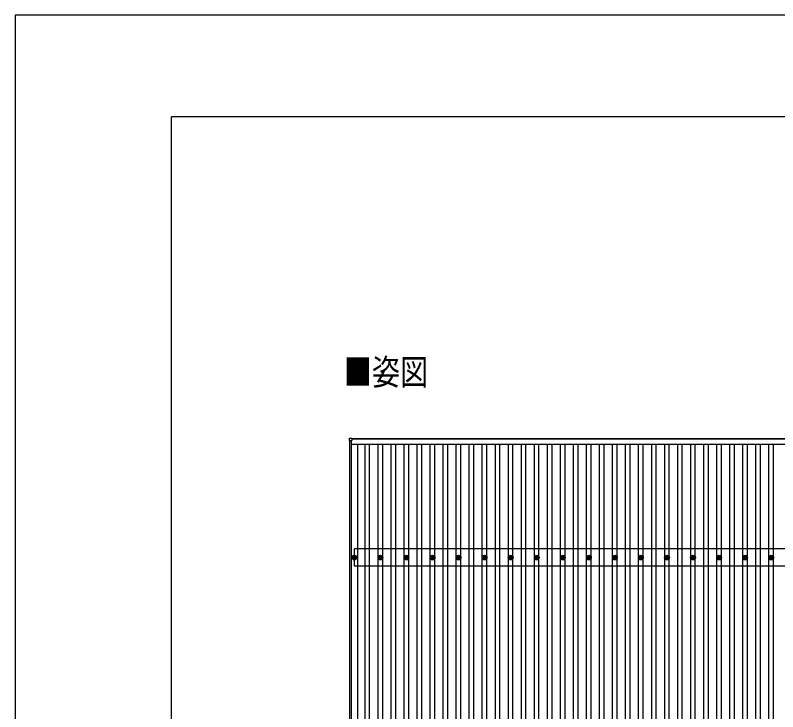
# Model space of a CAD drawing. Units: millimetres, scale not verified. Extents: x -16820 to 16820, y -11880 to 11880.
# Drawn here: x -16820 to -10967, y 6536 to 11880 of the extents above; entities that cross this region are included whole.
import ezdxf
from ezdxf.enums import TextEntityAlignment as Align

# ---------------------------------------------------------------- set-up
doc = ezdxf.new("R2010")
doc.units = ezdxf.units.MM
doc.header["$LTSCALE"] = 50
for name, color, linetype in [('0-2_USER1', 3, 'Continuous'), ('0-4_YKK_13', 4, 'Continuous'), ('0-5_YKK_A1', 4, 'Continuous'), ('0-7_YKK_ZWAK', 7, 'Continuous')]:
    doc.layers.add(name, color=color, linetype=linetype)
doc.styles.add('ＭＳ ゴシック', font='')
doc.styles.get('ＭＳ ゴシック').set_extended_font_data('MS Gothic')

msp = doc.modelspace()

# ---------------------------------------------------------------- linework, layer by layer
at = {"layer": '0-4_YKK_13'}
for p, q in [((-14255.22, 8616.3), (-14255.22, 8634.3)), ((-14254.22, 8635.3), (-14236.22, 8635.3)), ((-14236.22, 8615.3), (-14254.22, 8615.3)), ((-14235.22, 8634.3), (-14235.22, 8616.3)), ((-14218.67, 7728.78), (-14218.67, 7724.36)), ((-14215.17, 7728.78), (-14215.17, 7724.36)), ((-14018.67, 7728.78), (-14018.67, 7724.36)), ((-14015.17, 7728.78), (-14015.17, 7724.36)), ((-13818.67, 7728.78), (-13818.67, 7724.36)), ((-13815.17, 7728.78), (-13815.17, 7724.36)), ((-13618.67, 7728.78), (-13618.67, 7724.36)), ((-13615.17, 7728.78), (-13615.17, 7724.36)), ((-13418.67, 7728.78), (-13418.67, 7724.36)), ((-13415.17, 7728.78), (-13415.17, 7724.36)), ((-13218.67, 7728.78), (-13218.67, 7724.36)), ((-13215.17, 7728.78), (-13215.17, 7724.36)), ((-13018.67, 7728.78), (-13018.67, 7724.36)), ((-13015.17, 7728.78), (-13015.17, 7724.36)), ((-12818.67, 7728.78), (-12818.67, 7724.36)), ((-12815.17, 7728.78), (-12815.17, 7724.36)), ((-12618.67, 7728.78), (-12618.67, 7724.36)), ((-12615.17, 7728.78), (-12615.17, 7724.36)), ((-12418.67, 7728.78), (-12418.67, 7724.36)), ((-12415.17, 7728.78), (-12415.17, 7724.36)), ((-12218.67, 7728.78), (-12218.67, 7724.36)), ((-12215.17, 7728.78), (-12215.17, 7724.36)), ((-12018.67, 7728.78), (-12018.67, 7724.36)), ((-12015.17, 7728.78), (-12015.17, 7724.36)), ((-11818.67, 7728.78), (-11818.67, 7724.36)), ((-11815.17, 7728.78), (-11815.17, 7724.36)), ((-11618.67, 7728.78), (-11618.67, 7724.36)), ((-11615.17, 7728.78), (-11615.17, 7724.36)), ((-11418.67, 7728.78), (-11418.67, 7724.36)), ((-11415.17, 7728.78), (-11415.17, 7724.36)), ((-11218.67, 7728.78), (-11218.67, 7724.36)), ((-11215.17, 7728.78), (-11215.17, 7724.36)), ((-11018.67, 7728.78), (-11018.67, 7724.36)), ((-11015.17, 7728.78), (-11015.17, 7724.36)), ((-14226.92, 7720.53), (-14222.5, 7720.53)), ((-14226.92, 7717.03), (-14222.5, 7717.03)), ((-14218.67, 7713.2), (-14218.67, 7708.78)), ((-14215.17, 7713.2), (-14215.17, 7708.78)), ((-14211.34, 7720.53), (-14206.92, 7720.53)), ((-14211.34, 7717.03), (-14206.92, 7717.03)), ((-14026.92, 7720.53), (-14022.5, 7720.53)), ((-14026.92, 7717.03), (-14022.5, 7717.03)), ((-14018.67, 7713.2), (-14018.67, 7708.78)), ((-14015.17, 7713.2), (-14015.17, 7708.78)), ((-14011.34, 7720.53), (-14006.92, 7720.53)), ((-14011.34, 7717.03), (-14006.92, 7717.03)), ((-13826.92, 7720.53), (-13822.5, 7720.53)), ((-13826.92, 7717.03), (-13822.5, 7717.03)), ((-13818.67, 7713.2), (-13818.67, 7708.78)), ((-13815.17, 7713.2), (-13815.17, 7708.78)), ((-13811.34, 7720.53), (-13806.92, 7720.53)), ((-13811.34, 7717.03), (-13806.92, 7717.03)), ((-13626.92, 7720.53), (-13622.5, 7720.53)), ((-13626.92, 7717.03), (-13622.5, 7717.03)), ((-13618.67, 7713.2), (-13618.67, 7708.78)), ((-13615.17, 7713.2), (-13615.17, 7708.78)), ((-13611.34, 7720.53), (-13606.92, 7720.53)), ((-13611.34, 7717.03), (-13606.92, 7717.03)), ((-13426.92, 7720.53), (-13422.5, 7720.53)), ((-13426.92, 7717.03), (-13422.5, 7717.03)), ((-13418.67, 7713.2), (-13418.67, 7708.78)), ((-13415.17, 7713.2), (-13415.17, 7708.78)), ((-13411.34, 7720.53), (-13406.92, 7720.53)), ((-13411.34, 7717.03), (-13406.92, 7717.03)), ((-13226.92, 7720.53), (-13222.5, 7720.53)), ((-13226.92, 7717.03), (-13222.5, 7717.03)), ((-13218.67, 7713.2), (-13218.67, 7708.78)), ((-13215.17, 7713.2), (-13215.17, 7708.78)), ((-13211.34, 7720.53), (-13206.92, 7720.53)), ((-13211.34, 7717.03), (-13206.92, 7717.03)), ((-13026.92, 7720.53), (-13022.5, 7720.53)), ((-13026.92, 7717.03), (-13022.5, 7717.03)), ((-13018.67, 7713.2), (-13018.67, 7708.78)), ((-13015.17, 7713.2), (-13015.17, 7708.78)), ((-13011.34, 7720.53), (-13006.92, 7720.53)), ((-13011.34, 7717.03), (-13006.92, 7717.03)), ((-12826.92, 7720.53), (-12822.5, 7720.53)), ((-12826.92, 7717.03), (-12822.5, 7717.03)), ((-12818.67, 7713.2), (-12818.67, 7708.78)), ((-12815.17, 7713.2), (-12815.17, 7708.78)), ((-12811.34, 7720.53), (-12806.92, 7720.53)), ((-12811.34, 7717.03), (-12806.92, 7717.03)), ((-12626.92, 7720.53), (-12622.5, 7720.53)), ((-12626.92, 7717.03), (-12622.5, 7717.03)), ((-12618.67, 7713.2), (-12618.67, 7708.78)), ((-12615.17, 7713.2), (-12615.17, 7708.78)), ((-12611.34, 7720.53), (-12606.92, 7720.53)), ((-12611.34, 7717.03), (-12606.92, 7717.03)), ((-12426.92, 7720.53), (-12422.5, 7720.53)), ((-12426.92, 7717.03), (-12422.5, 7717.03)), ((-12418.67, 7713.2), (-12418.67, 7708.78)), ((-12415.17, 7713.2), (-12415.17, 7708.78)), ((-12411.34, 7720.53), (-12406.92, 7720.53)), ((-12411.34, 7717.03), (-12406.92, 7717.03)), ((-12226.92, 7720.53), (-12222.5, 7720.53)), ((-12226.92, 7717.03), (-12222.5, 7717.03)), ((-12218.67, 7713.2), (-12218.67, 7708.78)), ((-12215.17, 7713.2), (-12215.17, 7708.78)), ((-12211.34, 7720.53), (-12206.92, 7720.53)), ((-12211.34, 7717.03), (-12206.92, 7717.03)), ((-12026.92, 7720.53), (-12022.5, 7720.53)), ((-12026.92, 7717.03), (-12022.5, 7717.03)), ((-12018.67, 7713.2), (-12018.67, 7708.78)), ((-12015.17, 7713.2), (-12015.17, 7708.78)), ((-12011.34, 7720.53), (-12006.92, 7720.53)), ((-12011.34, 7717.03), (-12006.92, 7717.03)), ((-11826.92, 7720.53), (-11822.5, 7720.53)), ((-11826.92, 7717.03), (-11822.5, 7717.03)), ((-11818.67, 7713.2), (-11818.67, 7708.78)), ((-11815.17, 7713.2), (-11815.17, 7708.78)), ((-11811.34, 7720.53), (-11806.92, 7720.53)), ((-11811.34, 7717.03), (-11806.92, 7717.03)), ((-11626.92, 7720.53), (-11622.5, 7720.53)), ((-11626.92, 7717.03), (-11622.5, 7717.03)), ((-11618.67, 7713.2), (-11618.67, 7708.78)), ((-11615.17, 7713.2), (-11615.17, 7708.78)), ((-11611.34, 7720.53), (-11606.92, 7720.53)), ((-11611.34, 7717.03), (-11606.92, 7717.03)), ((-11426.92, 7720.53), (-11422.5, 7720.53)), ((-11426.92, 7717.03), (-11422.5, 7717.03)), ((-11418.67, 7713.2), (-11418.67, 7708.78)), ((-11415.17, 7713.2), (-11415.17, 7708.78)), ((-11411.34, 7720.53), (-11406.92, 7720.53)), ((-11411.34, 7717.03), (-11406.92, 7717.03)), ((-11226.92, 7720.53), (-11222.5, 7720.53)), ((-11226.92, 7717.03), (-11222.5, 7717.03)), ((-11218.67, 7713.2), (-11218.67, 7708.78)), ((-11215.17, 7713.2), (-11215.17, 7708.78)), ((-11211.34, 7720.53), (-11206.92, 7720.53)), ((-11211.34, 7717.03), (-11206.92, 7717.03)), ((-11026.92, 7720.53), (-11022.5, 7720.53)), ((-11026.92, 7717.03), (-11022.5, 7717.03)), ((-11018.67, 7713.2), (-11018.67, 7708.78)), ((-11015.17, 7713.2), (-11015.17, 7708.78)), ((-11011.34, 7720.53), (-11006.92, 7720.53)), ((-11011.34, 7717.03), (-11006.92, 7717.03))]:
    msp.add_line(p, q, dxfattribs=at)
for centre, radius in [((-14216.92, 7718.78), 18.25), ((-14216.92, 7718.78), 10.15), ((-14016.92, 7718.78), 18.25), ((-14016.92, 7718.78), 10.15), ((-13816.92, 7718.78), 18.25), ((-13816.92, 7718.78), 10.15), ((-13616.92, 7718.78), 18.25), ((-13616.92, 7718.78), 10.15), ((-13416.92, 7718.78), 18.25), ((-13416.92, 7718.78), 10.15), ((-13216.92, 7718.78), 18.25), ((-13216.92, 7718.78), 10.15), ((-13016.92, 7718.78), 18.25), ((-13016.92, 7718.78), 10.15), ((-12816.92, 7718.78), 18.25), ((-12816.92, 7718.78), 10.15), ((-12616.92, 7718.78), 18.25), ((-12616.92, 7718.78), 10.15), ((-12416.92, 7718.78), 18.25), ((-12416.92, 7718.78), 10.15), ((-12216.92, 7718.78), 18.25), ((-12216.92, 7718.78), 10.15), ((-12016.92, 7718.78), 18.25), ((-12016.92, 7718.78), 10.15), ((-11816.92, 7718.78), 18.25), ((-11816.92, 7718.78), 10.15), ((-11616.92, 7718.78), 18.25), ((-11616.92, 7718.78), 10.15), ((-11416.92, 7718.78), 18.25), ((-11416.92, 7718.78), 10.15), ((-11216.92, 7718.78), 18.25), ((-11216.92, 7718.78), 10.15), ((-11016.92, 7718.78), 18.25), ((-11016.92, 7718.78), 10.15), ((-14216.92, 7718.78), 5.85), ((-14216.92, 7718.78), 5.25), ((-14016.92, 7718.78), 5.85), ((-14016.92, 7718.78), 5.25), ((-13816.92, 7718.78), 5.85), ((-13816.92, 7718.78), 5.25), ((-13616.92, 7718.78), 5.85), ((-13616.92, 7718.78), 5.25), ((-13416.92, 7718.78), 5.85), ((-13416.92, 7718.78), 5.25), ((-13216.92, 7718.78), 5.85), ((-13216.92, 7718.78), 5.25), ((-13016.92, 7718.78), 5.85), ((-13016.92, 7718.78), 5.25), ((-12816.92, 7718.78), 5.85), ((-12816.92, 7718.78), 5.25), ((-12616.92, 7718.78), 5.85), ((-12616.92, 7718.78), 5.25), ((-12416.92, 7718.78), 5.85), ((-12416.92, 7718.78), 5.25), ((-12216.92, 7718.78), 5.85), ((-12216.92, 7718.78), 5.25), ((-12016.92, 7718.78), 5.85), ((-12016.92, 7718.78), 5.25), ((-11816.92, 7718.78), 5.85), ((-11816.92, 7718.78), 5.25), ((-11616.92, 7718.78), 5.85), ((-11616.92, 7718.78), 5.25), ((-11416.92, 7718.78), 5.85), ((-11416.92, 7718.78), 5.25), ((-11216.92, 7718.78), 5.85), ((-11216.92, 7718.78), 5.25), ((-11016.92, 7718.78), 5.85), ((-11016.92, 7718.78), 5.25)]:
    msp.add_circle(centre, radius, dxfattribs=at)
for centre, start, end in [((-14254.22, 8634.3), 90, 180), ((-14254.22, 8616.3), 180, 270), ((-14236.22, 8634.3), 0, 90), ((-14236.22, 8616.3), 270, 0)]:
    msp.add_arc(centre, 1, start, end, dxfattribs=at)
at = {"layer": '0-5_YKK_A1'}
for p, q in [((-14251.92, 3216.88), (-14251.92, 8615.3)), ((-14239.92, 3216.88), (-14239.92, 8615.3)), ((-14235.22, 8632), (-8829.67, 8632)), ((-8844.67, 8627.21), (-14235.22, 8627.21)), ((-14239.92, 8589.21), (-8844.67, 8589.21)), ((-14190.42, 4123.96), (-14190.42, 8589.21)), ((-14134.42, 3248.2), (-14134.42, 8589.21)), ((-14099.42, 3248.2), (-14099.42, 8589.21)), ((-14034.42, 7723.96), (-14034.42, 8589.21)), ((-13999.42, 7723.96), (-13999.42, 8589.21)), ((-13934.42, 3248.2), (-13934.42, 8589.21)), ((-13899.42, 3248.2), (-13899.42, 8589.21)), ((-13834.42, 7723.96), (-13834.42, 8589.21)), ((-13799.42, 7723.96), (-13799.42, 8589.21)), ((-13734.42, 3248.2), (-13734.42, 8589.21)), ((-13699.42, 3248.2), (-13699.42, 8589.21)), ((-13634.42, 7723.96), (-13634.42, 8589.21)), ((-13599.42, 7723.96), (-13599.42, 8589.21)), ((-13534.42, 3248.2), (-13534.42, 8589.21)), ((-13499.42, 3248.2), (-13499.42, 8589.21)), ((-13434.42, 7723.96), (-13434.42, 8589.21)), ((-13399.42, 7723.96), (-13399.42, 8589.21)), ((-13334.42, 3248.2), (-13334.42, 8589.21)), ((-13299.42, 3248.2), (-13299.42, 8589.21)), ((-13234.42, 7723.96), (-13234.42, 8589.21)), ((-13199.42, 7723.96), (-13199.42, 8589.21)), ((-13134.42, 3248.2), (-13134.42, 8589.21)), ((-13099.42, 3248.2), (-13099.42, 8589.21)), ((-13034.42, 7723.96), (-13034.42, 8589.21)), ((-12999.42, 7723.96), (-12999.42, 8589.21)), ((-12934.42, 3248.2), (-12934.42, 8589.21)), ((-12899.42, 3248.2), (-12899.42, 8589.21)), ((-12834.42, 7723.96), (-12834.42, 8589.21)), ((-12799.42, 7723.96), (-12799.42, 8589.21)), ((-12734.42, 3248.2), (-12734.42, 8589.21)), ((-12699.42, 3248.2), (-12699.42, 8589.21)), ((-12634.42, 7723.97), (-12634.42, 8589.21)), ((-12599.42, 7723.95), (-12599.42, 8589.21)), ((-12534.42, 3248.2), (-12534.42, 8589.21)), ((-12499.42, 3248.2), (-12499.42, 8589.21)), ((-12434.42, 7723.97), (-12434.42, 8589.21)), ((-12399.42, 7723.95), (-12399.42, 8589.21)), ((-12334.42, 3248.2), (-12334.42, 8589.21)), ((-12299.42, 3248.2), (-12299.42, 8589.21)), ((-12234.42, 7723.97), (-12234.42, 8589.21)), ((-12199.42, 7723.95), (-12199.42, 8589.21)), ((-12134.42, 3248.2), (-12134.42, 8589.21)), ((-12099.42, 3248.2), (-12099.42, 8589.21)), ((-12034.42, 7723.97), (-12034.42, 8589.21)), ((-11999.42, 7723.95), (-11999.42, 8589.21)), ((-11934.42, 3248.2), (-11934.42, 8589.21)), ((-11899.42, 3248.2), (-11899.42, 8589.21)), ((-11834.42, 7723.97), (-11834.42, 8589.21)), ((-11799.42, 7723.95), (-11799.42, 8589.21)), ((-11734.42, 3248.2), (-11734.42, 8589.21)), ((-11699.42, 3248.2), (-11699.42, 8589.21)), ((-11634.42, 7723.97), (-11634.42, 8589.21)), ((-11599.42, 7723.95), (-11599.42, 8589.21)), ((-11534.42, 3248.2), (-11534.42, 8589.21)), ((-11499.42, 3248.2), (-11499.42, 8589.21)), ((-11434.42, 7723.97), (-11434.42, 8589.21)), ((-11399.42, 7723.95), (-11399.42, 8589.21)), ((-11334.42, 3248.2), (-11334.42, 8589.21)), ((-11299.42, 3248.2), (-11299.42, 8589.21)), ((-11234.42, 7723.97), (-11234.42, 8589.21)), ((-11199.42, 7723.95), (-11199.42, 8589.21)), ((-11134.42, 3248.2), (-11134.42, 8589.21)), ((-11099.42, 3248.2), (-11099.42, 8589.21)), ((-11034.42, 7723.97), (-11034.42, 8589.21)), ((-10999.42, 7723.95), (-10999.42, 8589.21)), ((-5813.75, 7785.78), (-14216.92, 7785.78)), ((-14216.92, 7651.78), (-14216.92, 7785.78)), ((-14034.42, 5923.96), (-14034.42, 7713.6)), ((-13999.42, 5923.96), (-13999.42, 7713.6)), ((-13834.42, 5923.96), (-13834.42, 7713.6)), ((-13799.42, 5923.96), (-13799.42, 7713.6)), ((-13634.42, 5923.96), (-13634.42, 7713.6)), ((-13599.42, 5923.96), (-13599.42, 7713.6)), ((-13434.42, 5923.96), (-13434.42, 7713.6)), ((-13399.42, 5923.96), (-13399.42, 7713.6)), ((-13234.42, 5923.96), (-13234.42, 7713.6)), ((-13199.42, 5923.96), (-13199.42, 7713.6)), ((-13034.42, 5923.96), (-13034.42, 7713.6)), ((-12999.42, 5923.96), (-12999.42, 7713.6)), ((-12834.42, 5923.96), (-12834.42, 7713.6)), ((-12799.42, 5923.96), (-12799.42, 7713.6)), ((-12634.42, 5923.97), (-12634.42, 7713.6)), ((-12599.42, 5923.95), (-12599.42, 7713.61)), ((-12434.42, 5923.97), (-12434.42, 7713.6)), ((-12399.42, 5923.95), (-12399.42, 7713.61)), ((-12234.42, 5923.97), (-12234.42, 7713.6)), ((-12199.42, 5923.95), (-12199.42, 7713.61)), ((-12034.42, 5923.97), (-12034.42, 7713.6)), ((-11999.42, 5923.95), (-11999.42, 7713.61)), ((-11834.42, 5923.97), (-11834.42, 7713.6)), ((-11799.42, 5923.95), (-11799.42, 7713.61)), ((-11634.42, 5923.97), (-11634.42, 7713.6)), ((-11599.42, 5923.95), (-11599.42, 7713.61)), ((-11434.42, 5923.97), (-11434.42, 7713.6)), ((-11399.42, 5923.95), (-11399.42, 7713.61)), ((-11234.42, 5923.97), (-11234.42, 7713.6)), ((-11199.42, 5923.95), (-11199.42, 7713.61)), ((-11034.42, 5923.97), (-11034.42, 7713.6)), ((-10999.42, 5923.95), (-10999.42, 7713.61)), ((-5813.75, 7651.78), (-14216.92, 7651.78))]:
    msp.add_line(p, q, dxfattribs=at)
at = {"layer": '0-7_YKK_ZWAK'}
for p in [(15580.08, 11100), (-15619.92, -10100)]:
    msp.add_line(p, (-15619.92, 11100), dxfattribs=at)
msp.add_lwpolyline([(-16820, -11880), (16820, -11880), (16820, 11880), (-16820, 11880)], close=True, dxfattribs=at)

# ---------------------------------------------------------------- texts
at = {"layer": '0-2_USER1', "style": 'ＭＳ ゴシック', "width": 0.8}
msp.add_text('■姿図', height=197.9, dxfattribs=at).set_placement((-14297.8, 8984), align=Align.BOTTOM_LEFT)

doc.saveas('drawing.dxf')
